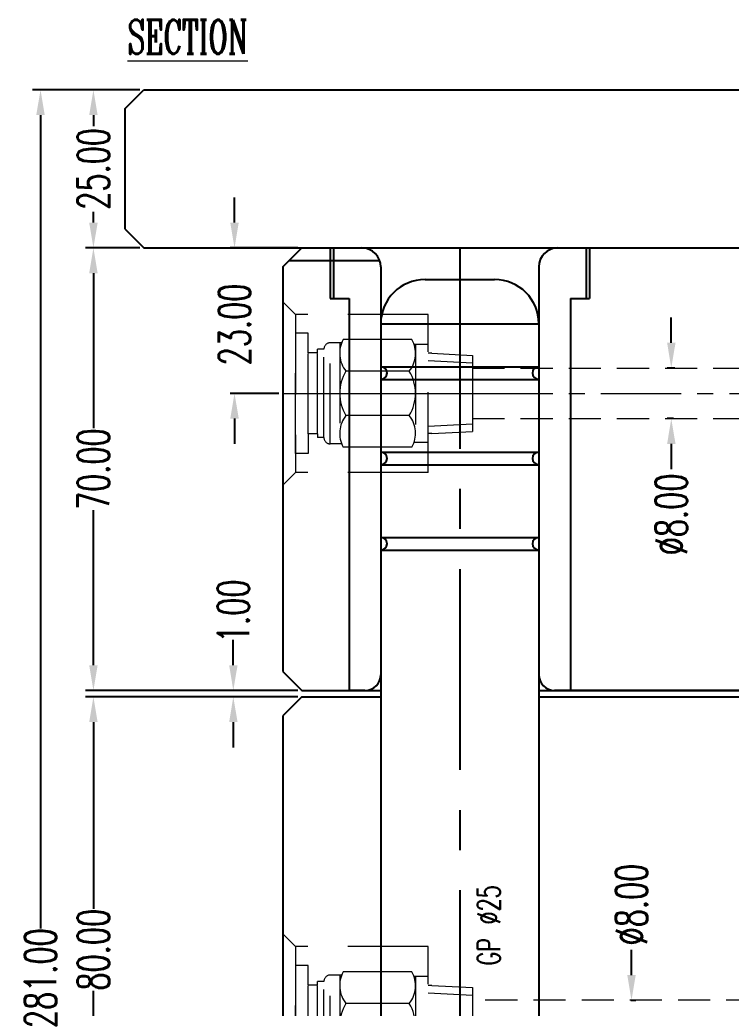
# Model space of a CAD drawing. Header units: inches. Extents: x 149964 to 151052, y -48230 to -47460.
# Drawn here: x 150384.5 to 150497, y -48035.6 to -47879.3 of the extents above; entities that cross this region are included whole.
import ezdxf

# ---------------------------------------------------------------- set-up
doc = ezdxf.new("R2010")
doc.units = ezdxf.units.IN
doc.header["$LTSCALE"] = 2
doc.header["$MEASUREMENT"] = 0
doc.header["$PDMODE"] = 3
doc.header["$PDSIZE"] = 0.3125
for name, pattern in [('ACAD_ISO08W100', [36, 24, -3, 6, -3]), ('CENTER', [50.8, 31.75, -6.35, 6.35, -6.35]), ('HIDDEN', [9.525, 6.35, -3.175])]:
    doc.linetypes.add(name, pattern=pattern)
doc.layers.get('0').update_dxf_attribs({"linetype": 'CONTINUOUS'})
doc.layers.get('Defpoints').update_dxf_attribs({"linetype": 'CONTINUOUS'})
for name, color, linetype in [('5', 5, 'CONTINUOUS'), ('CL', 1, 'ACAD_ISO08W100'), ('text', 7, 'CONTINUOUS'), ('WT', 4, 'CONTINUOUS')]:
    doc.layers.add(name, color=color, linetype=linetype)
doc.layers.add('dim', color=3, linetype='CONTINUOUS', lineweight=15)
doc.layers.add('WR', color=122, linetype='HIDDEN', lineweight=18)
doc.styles.add('ROMANC', font='romanc', dxfattribs={"width": 0.6, "height": 1})
doc.styles.add('roment', font='txt.shx', dxfattribs={"width": 0.67, "bigfont": 'chineset.shx'})
doc.styles.get("Standard").update_dxf_attribs({"font": 'txt.shx', "width": 0.67})
doc.dimstyles.new('2.00', dxfattribs={"dimtxt": 5, "dimasz": 4, "dimexe": 0.666, "dimexo": 0.626, "dimgap": 1, "dimtad": 0, "dimzin": 0, "dimdsep": 46, "dimtxsty": 'Standard', "dimcen": 0.09, "dimclrd": 3, "dimclre": 3, "dimclrt": 7, "dimazin": 0, "dimtfac": 1, "dimtofl": 0, "dimtmove": 0, "dimatfit": 0, "dimfxl": 0, "dimtolj": 1, "dimtzin": 0, "dimarcsym": 0})
doc.dimstyles.new('ISO-25', dxfattribs={"dimtxt": 5, "dimasz": 4, "dimexe": 1.25, "dimexo": 0.625, "dimtad": 0, "dimzin": 1, "dimdsep": 46, "dimtxsty": 'roment', "dimcen": 0, "dimclrd": 256, "dimclre": 256, "dimclrt": 7, "dimazin": 0, "dimtfac": 1, "dimtofl": 0, "dimtmove": 0, "dimatfit": 3, "dimfxl": 0, "dimarcsym": 0})

# ---------------------------------------------------------------- blocks, each defined once
blk = doc.blocks.new('*D35053')
at = {"layer": 'Defpoints', "color": 0}
for p in [(150396.12, -47890.34), (150404.07, -47890.34), (150404.07, -47915.34)]:
    blk.add_point(p, dxfattribs=at)
at = {"layer": 'dim', "lineweight": -2}
for p, q in [((150403.45, -47890.34), (150394.87, -47890.34)), ((150396.12, -47894.34), (150396.12, -47896.08)), ((150396.12, -47911.34), (150396.12, -47909.61)), ((150403.45, -47915.34), (150394.87, -47915.34))]:
    blk.add_line(p, q, dxfattribs=at)
at = {"layer": 'dim', "linetype": 'ByBlock'}
for points in [[(150396.79, -47894.34), (150395.45, -47894.34), (150396.12, -47890.34)], [(150395.45, -47911.34), (150396.79, -47911.34), (150396.12, -47915.34)]]:
    blk.add_solid(points, dxfattribs=at)
at = {"layer": 'dim', "color": 7, "linetype": 'ByBlock', "insert": (150396.12, -47902.84), "char_height": 5, "attachment_point": 5, "rotation": 90, "style": 'roment'}
blk.add_mtext('25.00', dxfattribs=at)
blk = doc.blocks.new('*D35054')
at = {"layer": 'Defpoints', "color": 0}
for p in [(150404.07, -47915.34), (150396.12, -47985.34), (150429.07, -47985.34)]:
    blk.add_point(p, dxfattribs=at)
at = {"layer": 'dim', "lineweight": -2}
for p, q in [((150403.45, -47915.34), (150394.87, -47915.34)), ((150396.12, -47919.34), (150396.12, -47943.86)), ((150396.12, -47981.34), (150396.12, -47956.83)), ((150428.45, -47985.34), (150394.87, -47985.34))]:
    blk.add_line(p, q, dxfattribs=at)
at = {"layer": 'dim', "linetype": 'ByBlock'}
for points in [[(150396.79, -47919.34), (150395.45, -47919.34), (150396.12, -47915.34)], [(150395.45, -47981.34), (150396.79, -47981.34), (150396.12, -47985.34)]]:
    blk.add_solid(points, dxfattribs=at)
at = {"layer": 'dim', "color": 7, "linetype": 'ByBlock', "insert": (150396.12, -47950.34), "char_height": 5, "attachment_point": 5, "rotation": 90, "style": 'roment'}
blk.add_mtext('70.00', dxfattribs=at)
blk = doc.blocks.new('*D35055')
at = {"layer": 'Defpoints', "color": 0}
for p in [(150418.25, -47985.34), (150429.07, -47985.34), (150429.07, -47986.34)]:
    blk.add_point(p, dxfattribs=at)
at = {"layer": 'dim', "lineweight": -2}
for p, q in [((150418.25, -47981.34), (150418.25, -47977.34)), ((150428.45, -47985.34), (150417, -47985.34)), ((150428.45, -47986.34), (150417, -47986.34)), ((150418.25, -47990.34), (150418.25, -47994.34))]:
    blk.add_line(p, q, dxfattribs=at)
at = {"layer": 'dim', "linetype": 'ByBlock'}
for points in [[(150417.59, -47981.34), (150418.92, -47981.34), (150418.25, -47985.34)], [(150418.92, -47990.34), (150417.59, -47990.34), (150418.25, -47986.34)]]:
    blk.add_solid(points, dxfattribs=at)
at = {"layer": 'dim', "color": 7, "linetype": 'ByBlock', "insert": (150418.25, -47972.81), "char_height": 5, "attachment_point": 5, "rotation": 90, "style": 'roment'}
blk.add_mtext('1.00', dxfattribs=at)
blk = doc.blocks.new('*D35056')
at = {"layer": 'Defpoints', "color": 0}
for p in [(150429.07, -47986.34), (150396.12, -48066.34), (150429.07, -48066.34)]:
    blk.add_point(p, dxfattribs=at)
at = {"layer": 'dim', "lineweight": -2}
for p, q in [((150428.45, -47986.34), (150394.87, -47986.34)), ((150396.12, -47990.34), (150396.12, -48019.86)), ((150396.12, -48062.34), (150396.12, -48032.83)), ((150428.45, -48066.34), (150394.87, -48066.34))]:
    blk.add_line(p, q, dxfattribs=at)
at = {"layer": 'dim', "linetype": 'ByBlock'}
for points in [[(150396.79, -47990.34), (150395.45, -47990.34), (150396.12, -47986.34)], [(150395.45, -48062.34), (150396.79, -48062.34), (150396.12, -48066.34)]]:
    blk.add_solid(points, dxfattribs=at)
at = {"layer": 'dim', "color": 7, "linetype": 'ByBlock', "insert": (150396.12, -48026.34), "char_height": 5, "attachment_point": 5, "rotation": 90, "style": 'roment'}
blk.add_mtext('80.00', dxfattribs=at)
blk = doc.blocks.new('*D35059')
at = {"layer": 'Defpoints', "color": 0}
for p in [(150387.75, -47890.34), (150404.07, -47890.34), (150404.07, -48171.34)]:
    blk.add_point(p, dxfattribs=at)
at = {"layer": 'dim', "lineweight": -2}
for p, q in [((150403.45, -47890.34), (150386.5, -47890.34)), ((150387.75, -47894.34), (150387.75, -48022.96)), ((150387.75, -48167.34), (150387.75, -48038.73)), ((150403.45, -48171.34), (150386.5, -48171.34))]:
    blk.add_line(p, q, dxfattribs=at)
at = {"layer": 'dim', "linetype": 'ByBlock'}
for points in [[(150388.42, -47894.34), (150387.08, -47894.34), (150387.75, -47890.34)], [(150387.08, -48167.34), (150388.42, -48167.34), (150387.75, -48171.34)]]:
    blk.add_solid(points, dxfattribs=at)
at = {"layer": 'dim', "color": 7, "linetype": 'ByBlock', "insert": (150387.75, -48030.84), "char_height": 5, "attachment_point": 5, "rotation": 90, "style": 'roment'}
blk.add_mtext('281.00', dxfattribs=at)
blk = doc.blocks.new('*D37006')
at = {"layer": 'Defpoints', "color": 0}
for p in [(150429.07, -47915.34), (150418.44, -47938.34), (150426.07, -47938.34)]:
    blk.add_point(p, dxfattribs=at)
at = {"layer": 'dim', "color": 3, "linetype": 'ByBlock', "lineweight": -2}
for p, q in [((150418.44, -47911.34), (150418.44, -47907.34)), ((150428.45, -47915.34), (150417.77, -47915.34)), ((150425.45, -47938.34), (150417.77, -47938.34)), ((150418.44, -47942.34), (150418.44, -47946.34))]:
    blk.add_line(p, q, dxfattribs=at)
at = {"layer": 'dim', "color": 3, "linetype": 'ByBlock'}
for points in [[(150417.77, -47911.34), (150419.11, -47911.34), (150418.44, -47915.34)], [(150419.11, -47942.34), (150417.77, -47942.34), (150418.44, -47938.34)]]:
    blk.add_solid(points, dxfattribs=at)
at = {"layer": 'dim', "color": 7, "linetype": 'ByBlock', "insert": (150418.44, -47927.45), "char_height": 5, "attachment_point": 5, "rotation": 90}
blk.add_mtext('\\A1;23.00', dxfattribs=at)
blk = doc.blocks.new('*D37008')
at = {"layer": 'Defpoints', "color": 0}
for p in [(150488.7, -47934.34), (150487.53, -47942.34), (150488.51, -47942.34)]:
    blk.add_point(p, dxfattribs=at)
at = {"layer": 'dim', "color": 3, "linetype": 'ByBlock', "lineweight": -2}
for p, q in [((150487.53, -47930.34), (150487.53, -47926.34)), ((150488.08, -47934.34), (150486.87, -47934.34)), ((150487.88, -47942.34), (150486.87, -47942.34)), ((150487.53, -47946.34), (150487.53, -47950.34))]:
    blk.add_line(p, q, dxfattribs=at)
at = {"layer": 'dim', "color": 3, "linetype": 'ByBlock'}
for points in [[(150486.87, -47930.34), (150488.2, -47930.34), (150487.53, -47934.34)], [(150488.2, -47946.34), (150486.87, -47946.34), (150487.53, -47942.34)]]:
    blk.add_solid(points, dxfattribs=at)
at = {"layer": 'dim', "color": 7, "linetype": 'ByBlock', "insert": (150487.53, -47957.49), "char_height": 5, "attachment_point": 5, "rotation": 90}
blk.add_mtext('%%c8.00', dxfattribs=at)
blk = doc.blocks.new('*D37016')
at = {"layer": 'Defpoints', "color": 0}
for p in [(150480.5, -48034.34), (150481.24, -48034.34), (150480.25, -48042.34)]:
    blk.add_point(p, dxfattribs=at)
at = {"layer": 'dim', "color": 3, "linetype": 'ByBlock', "lineweight": -2}
for p, q in [((150481.24, -48030.34), (150481.24, -48026.34)), ((150481.12, -48034.34), (150481.9, -48034.34)), ((150480.87, -48042.34), (150481.9, -48042.34)), ((150481.24, -48046.34), (150481.24, -48050.34))]:
    blk.add_line(p, q, dxfattribs=at)
at = {"layer": 'dim', "color": 3, "linetype": 'ByBlock'}
for points in [[(150480.57, -48030.34), (150481.9, -48030.34), (150481.24, -48034.34)], [(150481.9, -48046.34), (150480.57, -48046.34), (150481.24, -48042.34)]]:
    blk.add_solid(points, dxfattribs=at)
at = {"layer": 'dim', "color": 7, "linetype": 'ByBlock', "insert": (150481.24, -48019.2), "char_height": 5, "attachment_point": 5, "rotation": 90}
blk.add_mtext('%%c8.00', dxfattribs=at)
blk = doc.blocks.new('20150129.111502')
at = {"layer": '5', "color": 122, "linetype": 'HIDDEN', "lineweight": 0}
for p, q in [((0, 14.5), (0, -14.5)), ((2, 12.5), (0, 14.5)), ((2, 12.5), (2, -12.5)), ((23, 12.5), (2, 12.5)), ((23, -12.5), (23, 12.5)), ((2, -9.5), (2, 9.5)), ((4.01, 9.5), (2, 9.5)), ((4.01, 6.4), (4.01, 9.5)), ((7.51, -8), (7.51, 8)), ((9.33, 8), (7.51, 8)), ((9, 8), (9, -8)), ((20.43, 8.5), (9.57, 8.5)), ((4.01, -6.4), (4.01, 6.4)), ((5.51, 6.4), (4.01, 6.4)), ((5.51, 6.4), (5.51, 7)), ((6.51, 7), (5.51, 7)), ((5.51, 6.4), (5.51, 7)), ((5.51, -6.4), (5.51, 6.4)), ((6.51, -7), (6.51, 7)), ((23, 7.75), (20.77, 7.75)), ((21, 7.75), (21, -7.75)), ((23.56, 6.35), (23, 6.35)), ((23.56, 6.35), (30, 6.01)), ((23, 5.19), (30, 4.82)), ((30, 6.01), (30, -6.01)), ((20.01, 3.5), (9.99, 3.5)), ((20.01, -3.5), (9.99, -3.5)), ((23, -5.19), (30, -4.82)), ((23.56, -6.35), (30, -6.01)), ((5.51, -6.4), (4.01, -6.4)), ((4.01, -6.4), (4.01, -9.5)), ((5.51, -6.4), (5.51, -7)), ((5.51, -6.4), (5.51, -7)), ((6.51, -7), (5.51, -7)), ((23, -7.75), (20.77, -7.75)), ((23.56, -6.35), (23, -6.35)), ((9.33, -8), (7.51, -8)), ((20.43, -8.5), (9.57, -8.5)), ((4.01, -9.5), (2, -9.5)), ((2, -12.5), (0, -14.5)), ((23, -12.5), (2, -12.5))]:
    blk.add_line(p, q, dxfattribs=at)
at = {"layer": '5', "color": 122, "linetype": 'CENTER', "lineweight": 0, "ltscale": 0.5}
blk.add_line((0, 0), (30, 0), dxfattribs=at)
at = {"layer": '5', "color": 122, "linetype": 'HIDDEN', "lineweight": 0}
for centre, radius, start, end in [((7.51, 7), 1, 90, 180), ((13.47, 6.32), 4.47, 150.752, 219.0183), ((16.53, 6.32), 4.47, 320.9817, 29.248), ((15.66, 0), 6.66, 148.3016, 211.6984), ((14.34, 0), 6.66, 328.3016, 31.6984), ((13.47, -6.32), 4.47, 140.9817, 209.248), ((16.53, -6.32), 4.47, 330.752, 39.0183), ((7.51, -7), 1, 180, 270)]:
    blk.add_arc(centre, radius, start, end, dxfattribs=at)

msp = doc.modelspace()

# ---------------------------------------------------------------- linework, layer by layer
at = {"linetype": 'Continuous'}
for p, q in [((150401.075, -47893.345), (150404.075, -47890.345)), ((150404.075, -47890.345), (150698.075, -47890.345)), ((150401.075, -47893.345), (150401.075, -47912.345)), ((150401.075, -47912.345), (150404.075, -47915.345)), ((150404.075, -47915.345), (150698.075, -47915.345)), ((150426.075, -47918.345), (150429.075, -47915.345)), ((150433.575, -47915.345), (150433.575, -47923.345)), ((150434.075, -47915.345), (150434.075, -47923.345)), ((150474.075, -47915.345), (150474.075, -47923.345)), ((150474.575, -47915.345), (150474.575, -47923.345)), ((150427.075, -47917.345), (150441.403, -47917.345)), ((150426.075, -47918.345), (150426.075, -47982.345)), ((150441.575, -47918.345), (150441.575, -48058.345)), ((150466.575, -47918.345), (150466.575, -48058.345)), ((150433.575, -47923.345), (150436.575, -47923.345)), ((150436.575, -47923.345), (150436.575, -47985.345)), ((150471.575, -47923.345), (150471.575, -47985.345)), ((150471.575, -47923.345), (150474.575, -47923.345)), ((150441.575, -47934.134), (150466.575, -47934.134)), ((150441.575, -47936.134), (150466.575, -47936.134)), ((150441.575, -47947.634), (150466.575, -47947.634)), ((150441.575, -47949.634), (150466.575, -47949.634)), ((150441.575, -47961.134), (150466.575, -47961.134)), ((150441.575, -47963.134), (150466.575, -47963.134)), ((150426.075, -47982.345), (150429.075, -47985.345)), ((150429.075, -47986.345), (150426.075, -47989.345)), ((150429.075, -47985.345), (150441.575, -47985.345)), ((150429.075, -47986.345), (150441.575, -47986.345)), ((150466.575, -47985.345), (150508.575, -47985.345)), ((150466.575, -47986.345), (150508.575, -47986.345)), ((150426.075, -47989.345), (150426.075, -48063.345))]:
    msp.add_line(p, q, dxfattribs=at)
for p, q in [((150448.575, -47920.345), (150459.575, -47920.345)), ((150441.575, -47927.345), (150466.575, -47927.345)), ((150438.917, -47985.345), (150436.574, -47985.345)), ((150439.075, -47985.345), (150436.574, -47985.345)), ((150508.575, -47985.345), (150469.075, -47985.345))]:
    msp.add_line(p, q)
for centre, radius, start, end in [((150438.575, -47918.345), 3, 0, 90), ((150469.575, -47918.345), 3, 90, 180), ((150441.575, -47935.134), 1, 270, 90), ((150466.575, -47935.134), 1, 90, 270), ((150441.575, -47948.634), 1, 270, 90), ((150466.575, -47948.634), 1, 90, 270), ((150441.575, -47962.134), 1, 270, 90), ((150466.575, -47962.134), 1, 90, 270)]:
    msp.add_arc(centre, radius, start, end, dxfattribs=at)
for centre, radius, start, end in [((150448.575, -47927.345), 7, 90, 180), ((150459.575, -47927.345), 7, 0, 90), ((150439.075, -47982.845), 2.5, 270, 0), ((150469.075, -47982.845), 2.5, 180, 270)]:
    msp.add_arc(centre, radius, start, end)
at = {"layer": 'CL', "color": 7, "linetype": 'CENTER', "ltscale": 0.5}
msp.add_line((150454.075, -47915.345), (150454.075, -48066.345), dxfattribs=at)
at = {"layer": 'WR', "linetype": 'HIDDEN', "ltscale": 0.4}
for p, q in [((150456.075, -47934.345), (150584.075, -47934.345)), ((150456.075, -47942.345), (150584.075, -47942.345)), ((150646.075, -48034.345), (150456.075, -48034.345))]:
    msp.add_line(p, q, dxfattribs=at)
at = {"layer": 'WR', "linetype": 'CENTER', "ltscale": 0.2}
msp.add_line((150456.075, -47938.345), (150588.075, -47938.345), dxfattribs=at)

# ---------------------------------------------------------------- block references
at = {"layer": 'WT', "linetype": 'ByBlock'}
for p in [(150426.075, -47938.345), (150426.075, -48038.345)]:
    msp.add_blockref('20150129.111502', p, dxfattribs=at)

# ---------------------------------------------------------------- texts
at = {"layer": 'dim', "style": 'ROMANC', "width": 0.6}
msp.add_text('%%uSECTION', height=5.4, dxfattribs=at).set_placement((150401.53, -47884.655))
at = {"layer": 'text', "insert": (150456.853, -48028.838), "char_height": 3.6, "width": 24.02308, "attachment_point": 1, "rotation": 90}
msp.add_mtext('GP %%c25', dxfattribs=at)

# ---------------------------------------------------------------- dimensions: what is measured, and where the dimension line sits
at = {"layer": 'dim'}
for base, p1, p2, picture, middle in [((150387.75, -47890.345), (150404.075, -48171.345), (150404.075, -47890.345), '*D35059', (150387.75, -48030.845)), ((150396.121, -47890.345), (150404.075, -47915.345), (150404.075, -47890.345), '*D35053', (150396.121, -47902.845)), ((150396.121, -47985.345), (150404.075, -47915.345), (150429.075, -47985.345), '*D35054', (150396.121, -47950.345)), ((150396.121, -48066.345), (150429.075, -47986.345), (150429.075, -48066.345), '*D35056', (150396.121, -48026.345))]:
    dim = msp.add_linear_dim(base=base, p1=p1, p2=p2, angle=90, dimstyle='ISO-25', dxfattribs=at)
    dim.commit()
    dim.dimension.update_dxf_attribs({"geometry": picture, "text_midpoint": middle})
at = {"layer": 'dim', "linetype": 'ByBlock'}
dim = msp.add_linear_dim(base=(150418.439, -47938.345), p1=(150429.075, -47915.345), p2=(150426.075, -47938.345), angle=90, dimstyle='2.00', dxfattribs=at)
dim.commit()
dim.dimension.update_dxf_attribs({"geometry": '*D37006', "text_midpoint": (150418.439, -47927.451), "dimtype": 160})
for base, p1, p2, picture, middle in [((150487.533, -47942.345), (150488.703, -47934.345), (150488.508, -47942.345), '*D37008', (150487.533, -47957.486)), ((150481.235, -48034.345), (150480.249, -48042.345), (150480.495, -48034.345), '*D37016', (150481.235, -48019.203))]:
    dim = msp.add_linear_dim(base=base, p1=p1, p2=p2, angle=90, text='%%c<>', dimstyle='2.00', dxfattribs=at)
    dim.commit()
    dim.dimension.update_dxf_attribs({"geometry": picture, "text_midpoint": middle})
at = {"layer": 'dim'}
dim = msp.add_linear_dim(base=(150418.253, -47985.345), p1=(150429.075, -47986.345), p2=(150429.075, -47985.345), angle=90, dimstyle='ISO-25', dxfattribs=at)
dim.commit()
dim.dimension.update_dxf_attribs({"geometry": '*D35055', "text_midpoint": (150418.253, -47972.811), "dimtype": 160})

doc.saveas('drawing.dxf')
